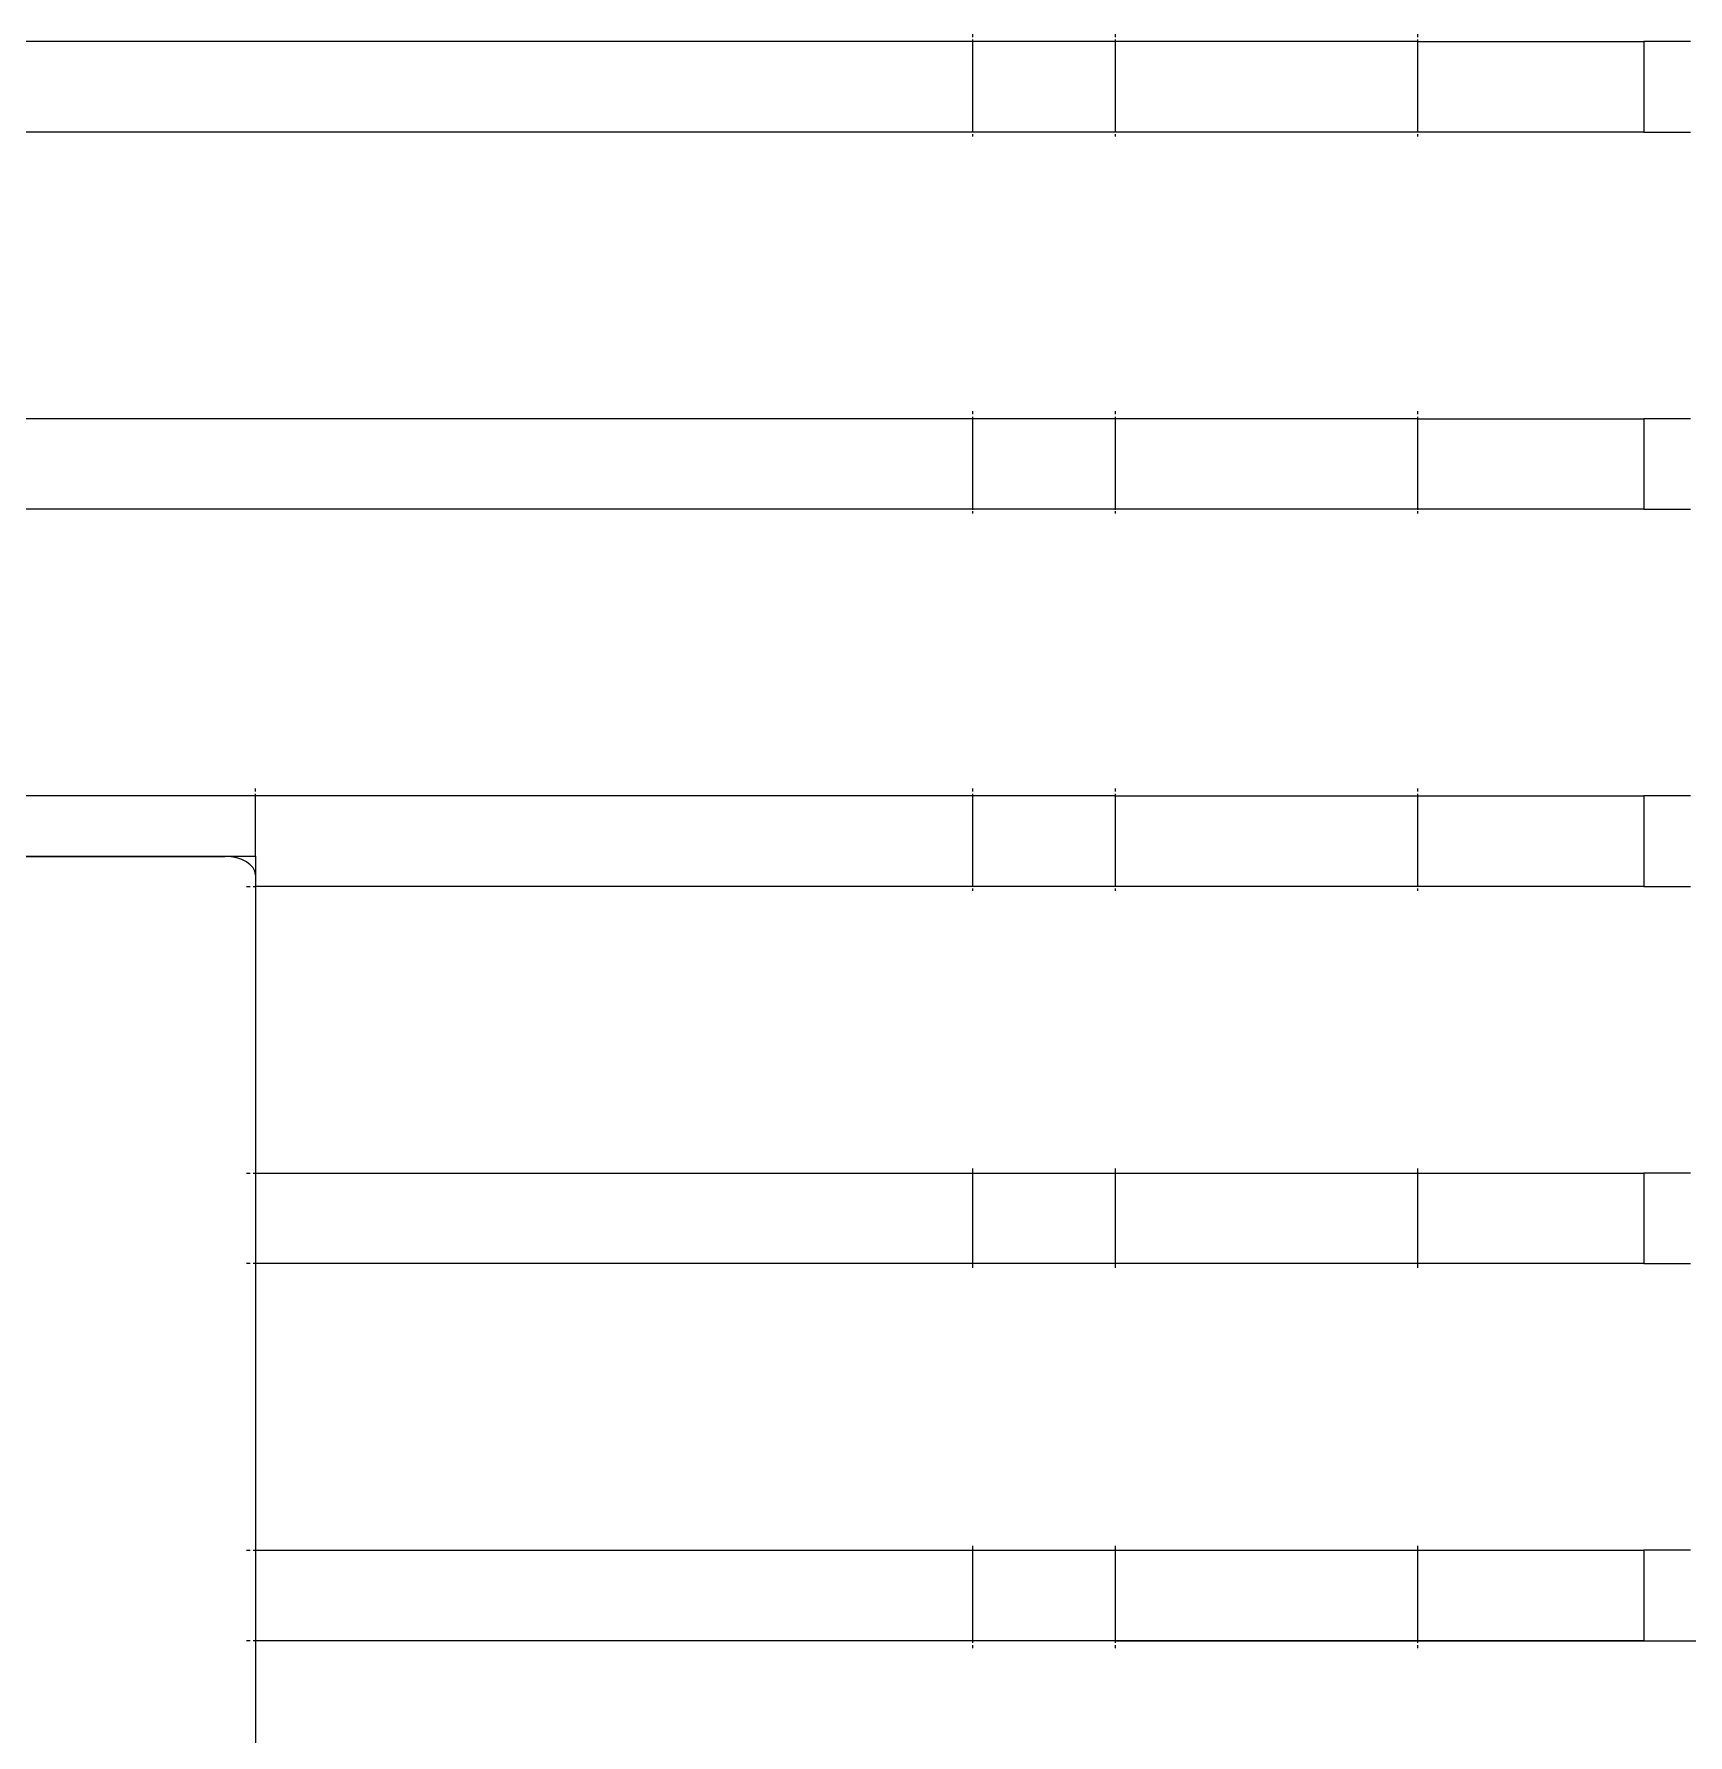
# Model space of a CAD drawing. Header units: millimetres. Extents: x -2916 to 2490, y 92 to 4100.
# Drawn here: x -2005.4 to -1786.2, y 2793.6 to 3019.1 of the extents above; entities that cross this region are included whole.
import ezdxf

# ---------------------------------------------------------------- set-up
doc = ezdxf.new("R2010")
doc.units = ezdxf.units.MM

msp = doc.modelspace()

# ---------------------------------------------------------------- linework, layer by layer
for p, q in [((-1881.01, 3018.14), (-2023.3, 3018.14)), ((-1881.01, 3018.73), (-1881.01, 3019.14)), ((-1881.01, 3018.21), (-1881.01, 3018.41)), ((-1881.01, 3018.18), (-1881.01, 3018.21)), ((-1881.01, 3018.14), (-1881.01, 3018.18)), ((-1880.76, 3018.14), (-1881.01, 3018.14)), ((-1881.01, 3006.14), (-1881.01, 3018.14)), ((-1862.99, 3018.14), (-1880.76, 3018.14)), ((-1862.08, 3018.14), (-1862.99, 3018.14)), ((-1862.08, 3018.73), (-1862.08, 3019.14)), ((-1862.08, 3018.21), (-1862.08, 3018.41)), ((-1862.08, 3018.18), (-1862.08, 3018.21)), ((-1862.08, 3018.14), (-1862.08, 3018.18)), ((-1862.08, 3016.28), (-1862.08, 3018.14)), ((-1822.08, 3018.14), (-1862.08, 3018.14)), ((-1822.08, 3019.14), (-1822.08, 3018.73)), ((-1822.08, 3018.41), (-1822.08, 3018.21)), ((-1822.08, 3018.21), (-1822.08, 3018.18)), ((-1822.08, 3018.18), (-1822.08, 3018.14)), ((-1822.08, 3018.14), (-1822.08, 3006.14)), ((-1822.08, 3018.14), (-1792.08, 3018.14)), ((-1792.08, 3018.14), (-1792.08, 3006.14)), ((-1791.99, 3018.14), (-1792.08, 3018.14)), ((-1791.88, 3018.14), (-1791.99, 3018.14)), ((-1791.72, 3018.14), (-1791.88, 3018.14)), ((-1791.52, 3018.14), (-1791.72, 3018.14)), ((-1791.27, 3018.14), (-1791.52, 3018.14)), ((-1790.98, 3018.14), (-1791.27, 3018.14)), ((-1790.65, 3018.14), (-1790.98, 3018.14)), ((-1790.27, 3018.14), (-1790.65, 3018.14)), ((-1789.86, 3018.14), (-1790.27, 3018.14)), ((-1789.4, 3018.14), (-1789.86, 3018.14)), ((-1788.91, 3018.14), (-1789.4, 3018.14)), ((-1788.37, 3018.14), (-1788.91, 3018.14)), ((-1787.8, 3018.14), (-1788.37, 3018.14)), ((-1787.2, 3018.14), (-1787.8, 3018.14)), ((-1786.56, 3018.14), (-1787.2, 3018.14)), ((-1785.88, 3018.14), (-1786.56, 3018.14)), ((-1862.08, 3006.14), (-1862.08, 3016.28)), ((-1881.01, 3006.14), (-2023.3, 3006.14)), ((-1881.01, 3006.08), (-1881.01, 3006.14)), ((-1880.76, 3006.14), (-1881.01, 3006.14)), ((-1862.08, 3006.14), (-1880.76, 3006.14)), ((-1862.08, 3006.08), (-1862.08, 3006.14)), ((-1822.08, 3006.14), (-1862.08, 3006.14)), ((-1822.08, 3006.14), (-1822.08, 3006.08)), ((-1792.08, 3006.14), (-1822.08, 3006.14)), ((-1792.08, 3006.14), (-1791.99, 3006.14)), ((-1791.99, 3006.14), (-1791.88, 3006.14)), ((-1791.88, 3006.14), (-1791.72, 3006.14)), ((-1791.72, 3006.14), (-1791.52, 3006.14)), ((-1791.52, 3006.14), (-1791.27, 3006.14)), ((-1791.27, 3006.14), (-1790.98, 3006.14)), ((-1790.98, 3006.14), (-1790.65, 3006.14)), ((-1790.65, 3006.14), (-1790.27, 3006.14)), ((-1790.27, 3006.14), (-1789.86, 3006.14)), ((-1789.86, 3006.14), (-1789.4, 3006.14)), ((-1789.4, 3006.14), (-1788.91, 3006.14)), ((-1788.91, 3006.14), (-1788.37, 3006.14)), ((-1788.37, 3006.14), (-1787.8, 3006.14)), ((-1787.8, 3006.14), (-1787.2, 3006.14)), ((-1787.2, 3006.14), (-1786.56, 3006.14)), ((-1786.56, 3006.14), (-1785.88, 3006.14)), ((-1881.01, 3005.56), (-1881.01, 3005.88)), ((-1862.08, 3005.56), (-1862.08, 3005.88)), ((-1822.08, 3005.88), (-1822.08, 3005.56)), ((-1881.01, 2968.14), (-2023.3, 2968.14)), ((-1881.01, 2968.73), (-1881.01, 2969.14)), ((-1881.01, 2968.21), (-1881.01, 2968.41)), ((-1881.01, 2968.18), (-1881.01, 2968.21)), ((-1881.01, 2968.14), (-1881.01, 2968.18)), ((-1880.76, 2968.14), (-1881.01, 2968.14)), ((-1881.01, 2956.14), (-1881.01, 2968.14)), ((-1862.08, 2968.14), (-1880.76, 2968.14)), ((-1862.08, 2968.73), (-1862.08, 2969.14)), ((-1862.08, 2968.21), (-1862.08, 2968.41)), ((-1862.08, 2968.18), (-1862.08, 2968.21)), ((-1862.08, 2968.14), (-1862.08, 2968.18)), ((-1862.08, 2956.14), (-1862.08, 2968.14)), ((-1822.08, 2968.14), (-1862.08, 2968.14)), ((-1822.08, 2969.14), (-1822.08, 2968.73)), ((-1822.08, 2968.41), (-1822.08, 2968.21)), ((-1822.08, 2968.21), (-1822.08, 2968.18)), ((-1822.08, 2968.18), (-1822.08, 2968.14)), ((-1822.08, 2968.14), (-1822.08, 2956.14)), ((-1822.08, 2968.14), (-1792.08, 2968.14)), ((-1792.08, 2968.14), (-1792.08, 2956.14)), ((-1791.99, 2968.14), (-1792.08, 2968.14)), ((-1791.88, 2968.14), (-1791.99, 2968.14)), ((-1791.72, 2968.14), (-1791.88, 2968.14)), ((-1791.52, 2968.14), (-1791.72, 2968.14)), ((-1791.27, 2968.14), (-1791.52, 2968.14)), ((-1790.98, 2968.14), (-1791.27, 2968.14)), ((-1790.65, 2968.14), (-1790.98, 2968.14)), ((-1790.27, 2968.14), (-1790.65, 2968.14)), ((-1789.86, 2968.14), (-1790.27, 2968.14)), ((-1789.4, 2968.14), (-1789.86, 2968.14)), ((-1788.91, 2968.14), (-1789.4, 2968.14)), ((-1788.37, 2968.14), (-1788.91, 2968.14)), ((-1787.8, 2968.14), (-1788.37, 2968.14)), ((-1787.2, 2968.14), (-1787.8, 2968.14)), ((-1786.56, 2968.14), (-1787.2, 2968.14)), ((-1785.88, 2968.14), (-1786.56, 2968.14)), ((-1881.01, 2956.14), (-2023.3, 2956.14)), ((-1881.01, 2956.08), (-1881.01, 2956.14)), ((-1880.76, 2956.14), (-1881.01, 2956.14)), ((-1881.01, 2955.56), (-1881.01, 2955.88)), ((-1862.08, 2956.14), (-1880.76, 2956.14)), ((-1862.08, 2956.08), (-1862.08, 2956.14)), ((-1822.08, 2956.14), (-1862.08, 2956.14)), ((-1862.08, 2955.56), (-1862.08, 2955.88)), ((-1822.08, 2956.14), (-1822.08, 2956.08)), ((-1792.08, 2956.14), (-1822.08, 2956.14)), ((-1822.08, 2955.88), (-1822.08, 2955.56)), ((-1792.08, 2956.14), (-1791.99, 2956.14)), ((-1791.99, 2956.14), (-1791.88, 2956.14)), ((-1791.88, 2956.14), (-1791.72, 2956.14)), ((-1791.72, 2956.14), (-1791.52, 2956.14)), ((-1791.52, 2956.14), (-1791.27, 2956.14)), ((-1791.27, 2956.14), (-1790.98, 2956.14)), ((-1790.98, 2956.14), (-1790.65, 2956.14)), ((-1790.65, 2956.14), (-1790.27, 2956.14)), ((-1790.27, 2956.14), (-1789.86, 2956.14)), ((-1789.86, 2956.14), (-1789.4, 2956.14)), ((-1789.4, 2956.14), (-1788.91, 2956.14)), ((-1788.91, 2956.14), (-1788.37, 2956.14)), ((-1788.37, 2956.14), (-1787.8, 2956.14)), ((-1787.8, 2956.14), (-1787.2, 2956.14)), ((-1787.2, 2956.14), (-1786.56, 2956.14)), ((-1786.56, 2956.14), (-1785.88, 2956.14)), ((-1976.08, 2918.14), (-2023.3, 2918.14)), ((-1976.08, 2918.73), (-1976.08, 2919.14)), ((-1976.08, 2918.21), (-1976.08, 2918.41)), ((-1976.08, 2918.14), (-1976.08, 2918.21)), ((-1976.08, 2910.14), (-1976.08, 2918.14)), ((-1881.01, 2918.14), (-1976.08, 2918.14)), ((-1881.01, 2918.73), (-1881.01, 2919.14)), ((-1881.01, 2918.21), (-1881.01, 2918.41)), ((-1881.01, 2918.18), (-1881.01, 2918.21)), ((-1881.01, 2918.14), (-1881.01, 2918.18)), ((-1881.01, 2906.14), (-1881.01, 2918.14)), ((-1880.76, 2918.14), (-1881.01, 2918.14)), ((-1862.08, 2918.14), (-1880.76, 2918.14)), ((-1862.08, 2918.73), (-1862.08, 2919.14)), ((-1862.08, 2918.21), (-1862.08, 2918.41)), ((-1862.08, 2918.14), (-1862.08, 2918.21)), ((-1862.08, 2906.14), (-1862.08, 2918.14)), ((-1862.08, 2918.14), (-1822.08, 2918.14)), ((-1822.08, 2919.14), (-1822.08, 2918.73)), ((-1822.08, 2918.41), (-1822.08, 2918.21)), ((-1822.08, 2918.21), (-1822.08, 2918.14)), ((-1822.08, 2918.14), (-1822.08, 2906.14)), ((-1822.08, 2918.14), (-1792.08, 2918.14)), ((-1792.08, 2918.14), (-1792.08, 2906.14)), ((-1791.99, 2918.14), (-1792.08, 2918.14)), ((-1791.88, 2918.14), (-1791.99, 2918.14)), ((-1791.72, 2918.14), (-1791.88, 2918.14)), ((-1791.52, 2918.14), (-1791.72, 2918.14)), ((-1791.27, 2918.14), (-1791.52, 2918.14)), ((-1790.98, 2918.14), (-1791.27, 2918.14)), ((-1790.65, 2918.14), (-1790.98, 2918.14)), ((-1790.27, 2918.14), (-1790.65, 2918.14)), ((-1789.86, 2918.14), (-1790.27, 2918.14)), ((-1789.4, 2918.14), (-1789.86, 2918.14)), ((-1788.91, 2918.14), (-1789.4, 2918.14)), ((-1788.37, 2918.14), (-1788.91, 2918.14)), ((-1787.8, 2918.14), (-1788.37, 2918.14)), ((-1787.2, 2918.14), (-1787.8, 2918.14)), ((-1786.56, 2918.14), (-1787.2, 2918.14)), ((-1785.88, 2918.14), (-1786.56, 2918.14)), ((-2076.08, 2910.14), (-1976.08, 2910.14)), ((-2072.08, 2910.11), (-1980.08, 2910.11)), ((-1979.3, 2910.07), (-1980.08, 2910.11)), ((-1978.55, 2909.93), (-1979.3, 2910.07)), ((-1977.86, 2909.7), (-1978.55, 2909.93)), ((-1977.25, 2909.39), (-1977.86, 2909.7)), ((-1976.76, 2909.02), (-1977.25, 2909.39)), ((-1976.39, 2908.6), (-1976.76, 2909.02)), ((-1976.08, 2910.14), (-1976.08, 2907.66)), ((-1976.16, 2908.14), (-1976.39, 2908.6)), ((-1976.08, 2907.66), (-1976.16, 2908.14)), ((-1976.08, 2907.66), (-1976.08, 2906.14)), ((-1977.25, 2906.14), (-1976.76, 2906.14)), ((-1976.39, 2906.14), (-1976.16, 2906.14)), ((-1881.01, 2906.14), (-1976.08, 2906.14)), ((-1976.08, 2906.14), (-1976.08, 2906.1)), ((-1976.08, 2906.1), (-1976.08, 2905.88)), ((-1976.08, 2905.88), (-1976.08, 2905.56)), ((-1976.08, 2905.56), (-1976.08, 2905.14)), ((-1976.08, 2905.14), (-1976.08, 2904.66)), ((-1976.08, 2904.66), (-1976.08, 2904.53)), ((-1976.08, 2904.53), (-1976.08, 2904.14)), ((-1880.76, 2906.14), (-1881.01, 2906.14)), ((-1881.01, 2906.08), (-1881.01, 2906.14)), ((-1881.01, 2905.56), (-1881.01, 2905.88)), ((-1862.08, 2906.14), (-1880.76, 2906.14)), ((-1862.08, 2906.08), (-1862.08, 2906.14)), ((-1822.08, 2906.14), (-1862.08, 2906.14)), ((-1862.08, 2905.56), (-1862.08, 2905.88)), ((-1822.08, 2906.14), (-1822.08, 2906.11)), ((-1792.08, 2906.14), (-1822.08, 2906.14)), ((-1822.08, 2906.11), (-1822.08, 2906.08)), ((-1822.08, 2905.88), (-1822.08, 2905.56)), ((-1792.08, 2906.14), (-1791.99, 2906.14)), ((-1791.99, 2906.14), (-1791.88, 2906.14)), ((-1791.88, 2906.14), (-1791.72, 2906.14)), ((-1791.72, 2906.14), (-1791.52, 2906.14)), ((-1791.52, 2906.14), (-1791.27, 2906.14)), ((-1791.27, 2906.14), (-1790.98, 2906.14)), ((-1790.98, 2906.14), (-1790.65, 2906.14)), ((-1790.65, 2906.14), (-1790.27, 2906.14)), ((-1790.27, 2906.14), (-1789.86, 2906.14)), ((-1789.86, 2906.14), (-1789.4, 2906.14)), ((-1789.4, 2906.14), (-1788.91, 2906.14)), ((-1788.91, 2906.14), (-1788.37, 2906.14)), ((-1788.37, 2906.14), (-1787.8, 2906.14)), ((-1787.8, 2906.14), (-1787.2, 2906.14)), ((-1787.2, 2906.14), (-1786.56, 2906.14)), ((-1786.56, 2906.14), (-1785.88, 2906.14)), ((-1976.08, 2904.14), (-1976.08, 2870.14)), ((-1976.08, 2870.14), (-1976.08, 2869.76)), ((-1976.08, 2869.76), (-1976.08, 2869.63)), ((-1976.08, 2869.63), (-1976.08, 2869.14)), ((-1976.08, 2869.14), (-1976.08, 2868.73)), ((-1976.08, 2868.73), (-1976.08, 2868.41)), ((-1976.08, 2868.41), (-1976.08, 2868.21)), ((-1881.01, 2868.41), (-1881.01, 2868.73)), ((-1881.01, 2868.21), (-1881.01, 2868.41)), ((-1862.08, 2868.41), (-1862.08, 2868.73)), ((-1862.08, 2868.21), (-1862.08, 2868.41)), ((-1822.08, 2868.73), (-1822.08, 2868.41)), ((-1822.08, 2868.41), (-1822.08, 2868.21)), ((-1977.25, 2868.14), (-1976.76, 2868.14)), ((-1976.39, 2868.14), (-1976.16, 2868.14)), ((-1976.08, 2868.21), (-1976.08, 2868.14)), ((-1976.08, 2868.14), (-1881.01, 2868.14)), ((-1976.08, 2868.14), (-1976.08, 2856.14)), ((-1881.01, 2868.14), (-1881.01, 2868.21)), ((-1881.01, 2868.14), (-1880.76, 2868.14)), ((-1881.01, 2856.14), (-1881.01, 2868.14)), ((-1880.76, 2868.14), (-1862.08, 2868.14)), ((-1862.08, 2868.14), (-1862.08, 2868.21)), ((-1862.08, 2856.14), (-1862.08, 2868.14)), ((-1862.08, 2868.14), (-1822.08, 2868.14)), ((-1822.08, 2868.21), (-1822.08, 2868.14)), ((-1822.08, 2868.14), (-1822.08, 2856.14)), ((-1822.08, 2868.14), (-1792.08, 2868.14)), ((-1792.08, 2868.14), (-1792.08, 2856.14)), ((-1791.99, 2868.14), (-1792.08, 2868.14)), ((-1791.88, 2868.14), (-1791.99, 2868.14)), ((-1791.72, 2868.14), (-1791.88, 2868.14)), ((-1791.52, 2868.14), (-1791.72, 2868.14)), ((-1791.27, 2868.14), (-1791.52, 2868.14)), ((-1790.98, 2868.14), (-1791.27, 2868.14)), ((-1790.65, 2868.14), (-1790.98, 2868.14)), ((-1790.27, 2868.14), (-1790.65, 2868.14)), ((-1789.86, 2868.14), (-1790.27, 2868.14)), ((-1789.4, 2868.14), (-1789.86, 2868.14)), ((-1788.91, 2868.14), (-1789.4, 2868.14)), ((-1788.37, 2868.14), (-1788.91, 2868.14)), ((-1787.8, 2868.14), (-1788.37, 2868.14)), ((-1787.2, 2868.14), (-1787.8, 2868.14)), ((-1786.56, 2868.14), (-1787.2, 2868.14)), ((-1785.88, 2868.14), (-1786.56, 2868.14)), ((-1976.76, 2856.14), (-1977.25, 2856.14)), ((-1976.16, 2856.14), (-1976.39, 2856.14)), ((-1881.01, 2856.14), (-1976.08, 2856.14)), ((-1976.08, 2856.14), (-1976.08, 2856.08)), ((-1976.08, 2856.08), (-1976.08, 2855.88)), ((-1976.08, 2855.88), (-1976.08, 2855.56)), ((-1976.08, 2855.56), (-1976.08, 2855.14)), ((-1976.08, 2855.14), (-1976.08, 2854.66)), ((-1880.76, 2856.14), (-1881.01, 2856.14)), ((-1881.01, 2856.08), (-1881.01, 2856.14)), ((-1881.01, 2855.88), (-1881.01, 2856.08)), ((-1881.01, 2855.56), (-1881.01, 2855.88)), ((-1862.08, 2856.14), (-1880.76, 2856.14)), ((-1862.08, 2856.08), (-1862.08, 2856.14)), ((-1822.08, 2856.14), (-1862.08, 2856.14)), ((-1862.08, 2855.88), (-1862.08, 2856.08)), ((-1862.08, 2855.56), (-1862.08, 2855.88)), ((-1822.08, 2856.14), (-1822.08, 2856.08)), ((-1792.08, 2856.14), (-1822.08, 2856.14)), ((-1822.08, 2856.08), (-1822.08, 2855.88)), ((-1822.08, 2855.88), (-1822.08, 2855.56)), ((-1792.08, 2856.14), (-1791.99, 2856.14)), ((-1791.99, 2856.14), (-1791.88, 2856.14)), ((-1791.88, 2856.14), (-1791.72, 2856.14)), ((-1791.72, 2856.14), (-1791.52, 2856.14)), ((-1791.52, 2856.14), (-1791.27, 2856.14)), ((-1791.27, 2856.14), (-1790.98, 2856.14)), ((-1790.98, 2856.14), (-1790.65, 2856.14)), ((-1790.65, 2856.14), (-1790.27, 2856.14)), ((-1790.27, 2856.14), (-1789.86, 2856.14)), ((-1789.86, 2856.14), (-1789.4, 2856.14)), ((-1789.4, 2856.14), (-1788.91, 2856.14)), ((-1788.91, 2856.14), (-1788.37, 2856.14)), ((-1788.37, 2856.14), (-1787.8, 2856.14)), ((-1787.8, 2856.14), (-1787.2, 2856.14)), ((-1787.2, 2856.14), (-1786.56, 2856.14)), ((-1786.56, 2856.14), (-1785.88, 2856.14)), ((-1976.08, 2854.66), (-1976.08, 2854.53)), ((-1976.08, 2854.53), (-1976.08, 2854.14)), ((-1976.08, 2854.14), (-1976.08, 2820.14)), ((-1976.08, 2820.14), (-1976.08, 2819.76)), ((-1976.08, 2819.76), (-1976.08, 2819.63)), ((-1976.08, 2819.63), (-1976.08, 2819.14)), ((-1976.08, 2819.14), (-1976.08, 2818.73)), ((-1977.25, 2818.14), (-1976.76, 2818.14)), ((-1976.39, 2818.14), (-1976.16, 2818.14)), ((-1976.08, 2818.73), (-1976.08, 2818.41)), ((-1976.08, 2818.41), (-1976.08, 2818.21)), ((-1976.08, 2818.21), (-1976.08, 2818.14)), ((-1976.08, 2818.14), (-1881.01, 2818.14)), ((-1976.08, 2818.14), (-1976.08, 2806.14)), ((-1881.01, 2818.41), (-1881.01, 2818.73)), ((-1881.01, 2818.21), (-1881.01, 2818.41)), ((-1881.01, 2818.14), (-1881.01, 2818.21)), ((-1881.01, 2818.14), (-1880.76, 2818.14)), ((-1881.01, 2806.12), (-1881.01, 2818.14)), ((-1880.76, 2818.14), (-1862.08, 2818.14)), ((-1862.08, 2818.41), (-1862.08, 2818.73)), ((-1862.08, 2818.21), (-1862.08, 2818.41)), ((-1862.08, 2818.14), (-1862.08, 2818.21)), ((-1862.08, 2806.12), (-1862.08, 2818.14)), ((-1862.08, 2818.14), (-1822.08, 2818.14)), ((-1822.08, 2818.73), (-1822.08, 2818.41)), ((-1822.08, 2818.41), (-1822.08, 2818.21)), ((-1822.08, 2818.21), (-1822.08, 2818.14)), ((-1822.08, 2818.14), (-1822.08, 2806.13)), ((-1822.08, 2818.14), (-1792.08, 2818.14)), ((-1792.08, 2818.14), (-1792.08, 2806.14)), ((-1791.99, 2818.14), (-1792.08, 2818.14)), ((-1791.88, 2818.14), (-1791.99, 2818.14)), ((-1791.72, 2818.14), (-1791.88, 2818.14)), ((-1791.52, 2818.14), (-1791.72, 2818.14)), ((-1791.27, 2818.14), (-1791.52, 2818.14)), ((-1790.98, 2818.14), (-1791.27, 2818.14)), ((-1790.65, 2818.14), (-1790.98, 2818.14)), ((-1790.27, 2818.14), (-1790.65, 2818.14)), ((-1789.86, 2818.14), (-1790.27, 2818.14)), ((-1789.4, 2818.14), (-1789.86, 2818.14)), ((-1788.91, 2818.14), (-1789.4, 2818.14)), ((-1788.37, 2818.14), (-1788.91, 2818.14)), ((-1787.8, 2818.14), (-1788.37, 2818.14)), ((-1787.2, 2818.14), (-1787.8, 2818.14)), ((-1786.56, 2818.14), (-1787.2, 2818.14)), ((-1785.88, 2818.14), (-1786.56, 2818.14)), ((-1976.76, 2806.14), (-1977.25, 2806.14)), ((-1976.16, 2806.14), (-1976.39, 2806.14)), ((-1881.01, 2806.12), (-1976.08, 2806.14)), ((-1976.08, 2806.14), (-1976.08, 2806.1)), ((-1976.08, 2806.1), (-1976.08, 2805.88)), ((-1976.08, 2805.88), (-1976.08, 2805.56)), ((-1976.08, 2805.56), (-1976.08, 2805.14)), ((-1880.76, 2806.12), (-1881.01, 2806.12)), ((-1881.01, 2806.09), (-1881.01, 2806.12)), ((-1881.01, 2805.88), (-1881.01, 2806.09)), ((-1881.01, 2805.14), (-1881.01, 2805.56)), ((-1862.08, 2806.12), (-1880.76, 2806.12)), ((-1822.08, 2806.13), (-1862.08, 2806.12)), ((-1862.08, 2806.08), (-1862.08, 2806.12)), ((-1862.08, 2806.12), (-1822.08, 2806.11)), ((-1862.08, 2805.88), (-1862.08, 2806.08)), ((-1862.08, 2805.14), (-1862.08, 2805.56)), ((-1792.08, 2806.14), (-1822.08, 2806.13)), ((-1822.08, 2806.13), (-1822.08, 2806.11)), ((-1822.08, 2806.11), (-1822.08, 2806.08)), ((-1822.08, 2806.11), (-1784.58, 2806.11)), ((-1822.08, 2806.08), (-1822.08, 2805.88)), ((-1822.08, 2805.56), (-1822.08, 2805.14)), ((-1792.08, 2806.14), (-1791.99, 2806.14)), ((-1791.99, 2806.14), (-1791.88, 2806.14)), ((-1791.88, 2806.14), (-1791.72, 2806.14)), ((-1791.72, 2806.14), (-1791.52, 2806.14)), ((-1791.52, 2806.14), (-1791.27, 2806.14)), ((-1791.27, 2806.14), (-1790.98, 2806.14)), ((-1790.98, 2806.14), (-1790.65, 2806.14)), ((-1790.65, 2806.14), (-1790.27, 2806.14)), ((-1790.27, 2806.14), (-1789.86, 2806.14)), ((-1789.86, 2806.14), (-1789.4, 2806.14)), ((-1789.4, 2806.14), (-1788.91, 2806.14)), ((-1788.91, 2806.14), (-1788.37, 2806.14)), ((-1788.37, 2806.14), (-1787.8, 2806.14)), ((-1787.8, 2806.14), (-1787.2, 2806.14)), ((-1787.2, 2806.14), (-1786.56, 2806.14)), ((-1786.56, 2806.14), (-1785.88, 2806.14)), ((-1976.08, 2805.14), (-1976.08, 2804.66)), ((-1976.08, 2804.66), (-1976.08, 2804.53)), ((-1976.08, 2804.53), (-1976.08, 2804.14)), ((-1976.08, 2804.14), (-1976.08, 2770.14))]:
    msp.add_line(p, q)

doc.saveas('drawing.dxf')
